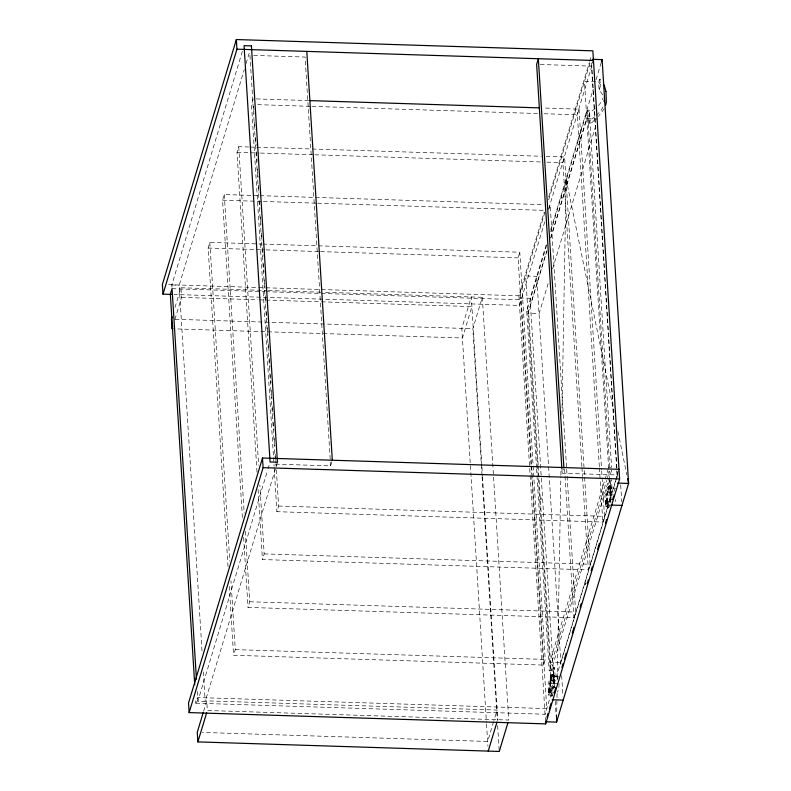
<?xml version="1.0" encoding="UTF-8"?>
<svg xmlns="http://www.w3.org/2000/svg" width="791" height="791" viewBox="0 0 791 791"><rect width="100%" height="100%" fill="white"/><g stroke="black" fill="none" stroke-linecap="round" stroke-linejoin="round"><path stroke-width="0.59" stroke-dasharray="3.96 2.97" d="M556.607 718.396L557.072 692.471M557.309 678.886L560.868 476.449M560.888 475.213L560.997 469.033M561.956 414.721L566.099 178.944L613.974 412.141M555.084 692.234L551.406 692.115L553.512 681.278M559.039 683.444L558.861 687.913L557.536 692.303M607.745 503.699L607.122 503.709L607.715 501.741L608.299 503.689L609.624 499.299L609.802 494.83L610.395 492.852L611.008 492.872L610.385 492.892M550.22 690.138L551.446 690.177L550.022 694.884L548.638 695.101L550.22 690.138L549.804 683.454L551.406 676.196L558.624 676.75L551.406 676.196M609.594 480.562L604.917 496.214L605.53 506.685L607.023 501.385L607.102 502.769L606.687 495.028L608.299 487.77L615.032 487.988L613.707 492.378L606.964 492.17M549.132 692.57L548.934 688.832L548.825 692.56L549.478 690.691L549.241 688.842L548.825 692.56M171.973 287.43L171.825 284.968L242.649 50.387M202.021 651.023L179.171 285.195L244.3 69.479M246.08 63.587L249.64 51.801M174.969 307.531L180.941 287.756L267.061 290.485M174.87 319.485L181.544 297.386L180.941 287.756M228.035 566.692L208.122 248.048L209.833 242.392L261.702 244.033M242.402 517.601L222.578 200.182L224.278 194.537L258.845 195.624M257.006 472.197L237.023 152.327L238.734 146.671L248.611 146.988M277.423 462.221L205.176 701.518L197.829 701.291L267.585 470.24M267.941 469.063L269.721 463.17M203.584 711.336L206.748 700.866L497.104 710.061L493.94 720.532M262.938 244.073L519.796 252.21L545.226 659.437L543.526 665.093L233.563 655.264L235.273 649.619L230.972 580.723M566.692 469.37L575.611 612.086L573.9 617.731L248.018 607.409L249.719 601.753L245.259 530.405M546.106 156.41L564.616 156.994L590.056 564.22L588.346 569.876L262.464 559.553L264.174 553.898L259.863 485.002M601.664 470.843L604.502 516.365L602.801 522.02L276.909 511.688L278.62 506.042L276.01 464.208M275.486 464.129L330.618 465.879L331.983 461.361M482.006 475.371L472.84 328.71L482.322 297.297L323.657 292.275M530.998 464.554L518.085 257.866L519.796 252.21M545.503 721.481L518.916 295.794L544.159 212.176M548.776 196.87L589.315 62.618M589.661 61.441L591.441 55.558M544.92 212.225L519.044 297.93L530.069 298.276L546.482 243.935M548.657 199.866L590.748 60.442M544.762 221.806L519.509 305.425L174.05 294.479M548.667 208.854L592.4 64.012M548.806 209.378L550.17 204.859L566.613 468.134M581.899 466.532L562.915 162.649L564.616 156.994M599.341 466.65L577.361 114.794L579.071 109.138L543.269 108.001M550.763 229.756L593.21 89.156M596.068 79.703L601.417 61.975M536.506 467.6L526.737 311.199L546.729 244.992M550.655 231.99L587.416 110.216L589.255 110.275L611.572 467.412M538.196 465.197L528.576 311.259L546.779 250.965M550.704 237.953L589.255 110.275M546.907 250.866L528.022 313.404L539.047 313.76L548.667 281.893M550.823 237.883L586.803 118.709L597.828 119.055M595.218 108.604L589.621 112.658C587.891 118.175 585.716 130.05 595.01 119.461M602.663 94.811L599.242 89.848C598.668 87.534 598.006 73.395 602.297 81.789M589.018 123.712L590.096 120.153L589.621 112.658M599.242 89.848L600.329 86.189L599.865 78.764M552.583 268.92L596.048 124.958M540.302 64.496L591.757 66.128L617.296 474.956L562.164 473.216L563.528 468.687M493.594 721.699L487.622 741.464L202.189 732.426M608.239 468.786L549.814 662.304L560.839 662.65L616.416 478.575M611.72 469.874L551.04 670.857L549.201 670.798L606.667 480.453M607.023 479.277L609.525 471.001M611.166 479.435L606.143 496.244L606.756 506.724L608.328 501.761M557.942 683.404L552.306 683.226L553.918 677.145L553.216 667.564L554.58 667.841L555.153 676.463L553.532 683.266M614.825 494.988L609.189 494.81L610.79 488.967L610.326 480.058M550.249 692.095L550.862 692.115L550.239 692.135L550.833 690.157L551.406 692.115M610.415 494.85L612.007 489.006L611.552 480.097M615.447 481.086L545.048 714.253L193.469 703.12M615.803 479.91L618.661 470.437M616.772 477.388L617.85 473.849M558.149 676.404L556.815 680.804L550.081 680.586M615.091 501.692L615.754 499.487M610.425 486.94C609.93 488.62 610.751 489.283 610.563 487.177C611.394 485.536 612.372 489.728 610.405 488.769M554.491 675.356L554.442 677.225L554.531 675.385L553.502 675.455L553.492 678.124L553.829 675.316L553.245 674.416L553.492 678.124M553.611 675.356L553.522 677.195L553.601 674.397M550.091 689.841C549.616 691.205 550.378 692.432 550.249 690.266C549.518 688.081 547.866 692.412 550.081 691.67M604.354 108.565L598.382 116.455M610.128 486L610.069 489.688L610.731 487.829L610.187 485.971L610.069 489.688M610.494 485.981L610.375 489.698M606.133 500.426L605.768 504.104L605.51 501.652L606.183 500.446L605.768 504.104M598.451 105.549L600.478 103.008A53.452 26.934 -3.6 0 0 603.058 97.787M553.255 667.574L548.025 684.63L548.677 695.091M554.442 667.604L549.251 684.67L549.864 695.141M596.414 115.506L600.942 110.503A53.452 26.934 -3.6 0 0 603.236 106.162M611.384 486.94L611.324 488.798M607.023 501.385C605.52 500.485 605.402 504.045 606.964 503.244M606.044 503.214L606.104 501.356M553.522 677.195L554.442 677.225M549.162 691.641L549.251 689.801M594.941 116.692L590.096 120.153M553.186 678.114L553.344 674.416M253.624 55.419L305.079 57.051L330.312 460.955M595.494 81.592L584.47 81.246L610.79 502.601M308.727 100.576L253.179 98.816L251.479 104.471L273.459 456.328M257.648 104.659L310.725 106.34M311.961 106.38L537.86 113.538M544.03 113.736L577.361 114.794M249.837 147.027L541.163 156.252M237.023 152.327L259.24 153.029M260.476 153.068L313.562 154.749M314.798 154.789L540.688 161.947M546.868 162.145L562.915 162.649M260.081 195.664L544 204.661M222.578 200.182L262.078 201.438M263.314 201.478L316.39 203.158M317.626 203.198L543.526 210.347M208.122 248.048L264.936 249.847M266.162 249.877L319.267 251.568M320.503 251.607L518.085 257.866M168.562 284.691L264.787 287.736M266.023 287.776L518.916 295.794M171.825 284.968L179.171 285.195M268.297 290.524L322.431 292.235M172.052 288.705L264.59 291.642M265.825 291.681L320.108 293.402M321.344 293.441L521.22 299.769L546.759 708.598L197.592 697.543L195.891 703.189L195.585 698.265M181.544 297.386L257.826 299.799M259.053 299.838L471.901 306.582L462.419 337.984L173.288 328.829M526.737 311.199L528.576 311.259M175.147 319.277L472.84 328.71M608.605 467.6L611.048 467.679M609.001 486.089L609.614 486.109M608.961 507.12A10.866 1.73 -88.2 0 1 607.142 503.986L607.023 502.443A10.866 1.73 -88.2 0 1 608.091 487.582L608.704 487.602A10.866 1.73 -88.2 0 1 610.949 491.468L611.028 493.179A10.866 1.73 -88.2 0 1 610.622 502.325M608.299 487.77L615.517 488.334M606.687 495.028L613.43 495.245M609.624 499.299L613.302 499.408M607.102 501.721L612.738 501.899M605.53 506.685L606.756 506.724M608.358 507.802L608.971 507.822A10.866 1.73 -88.2 0 1 607.755 504.005L607.626 502.463A10.866 1.73 -88.2 0 1 608.704 487.602M278.62 506.042L604.502 516.365M264.174 553.898L590.056 564.22M249.719 601.753L575.611 612.086M235.273 649.619L545.226 659.437M552.118 674.505L552.721 674.525M552.652 693.638A10.866 1.73 -88.2 0 1 550.259 692.402L550.131 690.859A10.866 1.73 -88.2 0 1 551.208 675.998L551.821 676.018A10.866 1.73 -88.2 0 1 554.066 679.894L554.135 681.595A10.866 1.73 -88.2 0 1 554.046 687.191M553.502 681.308L554.125 681.298M549.804 683.454L556.538 683.661M552.741 687.715L557.635 687.873M605.827 500.416L606.015 504.144M598.767 82.363L602.198 87.317M617.939 431.471L626.868 474.976M620.688 484.873L621.736 501.791M591.332 62.964L616.733 469.528M616.812 470.764L617.267 478.15M587.416 110.216L609.732 467.352M608.773 488.116L609.189 494.81M579.071 109.138L601.585 469.617M599.42 467.886L602.801 522.02M581.968 467.758L582.512 476.37M582.581 477.606L588.346 569.876M564.606 468.865L564.982 475.015M565.061 476.251L573.9 617.731M561.857 468.292L562.164 473.216M560.948 664.381L536.713 276.296L525.679 275.95L551.93 696.139M561.64 675.474L562.797 693.954M530.069 298.276L541.232 476.924M541.311 478.16L554.392 687.597M555.242 701.152L556.468 720.868M551.891 676.542L552.306 683.226M538.266 466.423L551.04 670.857M536.585 468.826L549.201 670.798M531.077 465.78L531.611 474.392M531.69 475.628L543.526 665.093M482.322 297.297L508.732 720.047L207.351 710.496L206.748 700.866M481.848 465.8L471.298 296.951L461.815 328.354L486.455 722.756M481.927 467.036L482.461 475.668M482.54 476.894L497.707 719.701M482.085 476.607L497.321 720.641M497.638 725.565L499.17 750.214M486.534 723.983L487.928 746.289M330.391 462.181L330.618 465.879M253.644 106.192L254.099 113.578M254.643 122.19L255.107 129.576M255.562 136.952L256.106 145.564M256.482 151.714L257.105 161.562M257.559 168.938L258.103 177.55M258.558 184.936L259.023 192.312M259.557 200.924L260.021 208.31M260.555 216.922L261.02 224.308M261.554 232.92L262.019 240.296M262.483 247.682L263.017 256.294M263.482 263.67L264.016 272.282M264.481 279.668L265.015 288.28M265.479 295.656L265.934 303.042M266.478 311.654L266.933 319.04M267.477 327.652L267.941 335.028M268.475 343.64L268.94 351.026M269.395 358.402L269.939 367.014M270.393 374.4L270.937 383.012M271.392 390.388L271.936 399M272.391 406.386L272.935 414.998M273.389 422.384L273.854 429.76M274.388 438.372L274.853 445.758M275.387 454.37L275.93 462.982M249.946 55.301L275.258 460.441M273.528 457.564L274.072 466.176M274.151 467.402L276.909 511.688M238.734 146.671L258.637 465.316M258.084 489.421L262.464 559.553M224.278 194.537L244.192 513.181M243.638 537.287L248.018 607.409M209.833 242.392L229.736 561.037M229.261 586.368L233.563 655.264M203.336 671.955L205.176 701.518M197.206 691.383L197.829 701.291M608.091 487.582A10.866 1.73 -88.2 0 1 610.336 491.448L610.415 493.159A10.866 1.73 -88.2 0 1 609.258 506.309M610.158 505.231A10.866 1.73 -88.2 0 1 609.871 506.329M551.208 675.998A10.866 1.73 -88.2 0 1 553.453 679.874L553.522 681.585A10.866 1.73 -88.2 0 1 553.305 689.01M551.821 676.018A10.866 1.73 -88.2 0 0 550.744 690.879L550.872 692.422A10.866 1.73 -88.2 0 0 551.782 696.09M552.691 695.566A10.866 1.73 -88.2 0 1 552.385 696.06M561.689 196.435L561.57 198.126L561.689 196.435M541.044 497.954L540.925 499.655L541.044 497.954M585.824 582.789L585.706 584.49L585.824 582.789"/><path stroke-width="1.19" d="M605.669 105.213L606.351 101.93L605.965 91.558M546.749 721.788L556.548 722.094L556.587 719.622M619.007 469.31L262.493 458.009L188.535 702.962L189.138 712.592L545.652 723.884L619.61 478.941L592.864 50.842L236.351 39.55L162.392 284.493L162.995 294.133L171.637 294.4M162.995 294.133L236.954 49.18L236.351 39.55M172.161 316.835L171.459 319.159L172.062 328.789L172.764 326.465M189.138 712.592L263.096 467.649L262.493 458.009M203.238 712.493L197.266 732.268L197.869 741.899L499.25 751.45L508.03 722.371M197.869 741.899L206.649 712.829M592.756 62.835L593.468 60.472L236.954 49.18M601.417 61.975L602.129 59.612L592.33 59.305M488.225 751.104L497.005 722.025M546.917 717.121L548.015 713.472M549.359 709.023L551.109 703.239M554.086 693.391L555.865 687.478M561.926 667.396L562.994 663.847M564.428 659.13L566.208 653.218M572.279 633.136L574.058 627.223M580.119 607.142L581.187 603.592M587.258 583.511L588.326 579.961M591.184 570.509L592.251 566.969M597.601 549.241L599.38 543.338M605.451 523.247L606.519 519.707M612.58 499.625L613.658 496.076M556.548 722.094L628.608 483.43L602.129 59.612M309.963 100.615L539.571 107.883M263.096 467.649L619.61 478.941M617.573 483.083L628.608 483.43L627.609 478.595M610.939 505.063L621.963 505.409M552.158 699.768L563.182 700.114M604.146 84.973L605.946 91.43M563.874 467.56L538.335 58.732L536.634 64.378L561.857 468.292M545.503 721.481L545.652 723.884M306.789 51.395L332.319 460.224M196.445 679.113L172.052 288.656L170.352 294.361L194.734 684.719M604.116 100.002A53.452 26.934 -3.6 0 1 604.146 101.762M251.419 45.898L244.073 45.67L270.077 461.993L277.423 462.221L251.419 45.898"/></g></svg>
